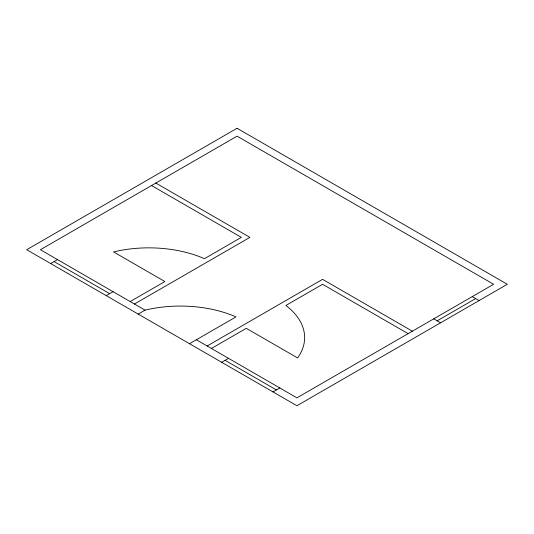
<?xml version="1.0" encoding="UTF-8"?>
<svg xmlns="http://www.w3.org/2000/svg" width="534" height="534" viewBox="0 0 534 534"><rect width="100%" height="100%" fill="white"/><g stroke="black" fill="none" stroke-linecap="round" stroke-linejoin="round"><path stroke-width="0.8" d="M50.643 263.542L57.485 259.597M106.233 295.636L113.075 291.684M130.176 301.563L164.859 281.538L113.548 251.914A91.935 53.08 0 0 1 204.449 258.676L241.348 237.376L151.556 185.538M134.448 304.026L249.899 237.376L155.828 183.069M138.199 314.092L145.068 310.127A91.935 53.08 0 0 1 235.975 316.889L189.51 343.716M207.139 345.999L322.583 279.342L412.375 331.187M211.417 348.462L246.301 328.323L297.598 357.94A91.921 53.073 0 0 0 285.897 305.461L322.583 284.282L408.103 333.65M221.677 362.286L228.519 358.341M272.987 391.909L279.829 387.964M437.179 320.814L475.661 298.599M472.236 296.624L479.078 300.575M433.755 318.838L440.597 322.79M145.041 310.141L40.384 249.718L237.069 136.163L493.616 284.282L296.931 397.837L196.352 339.764M54.067 261.567L109.65 293.66M225.094 360.316L276.405 389.94M237.069 128.267L26.7 249.718L296.931 405.733L507.3 284.282L237.069 128.267"/></g></svg>
